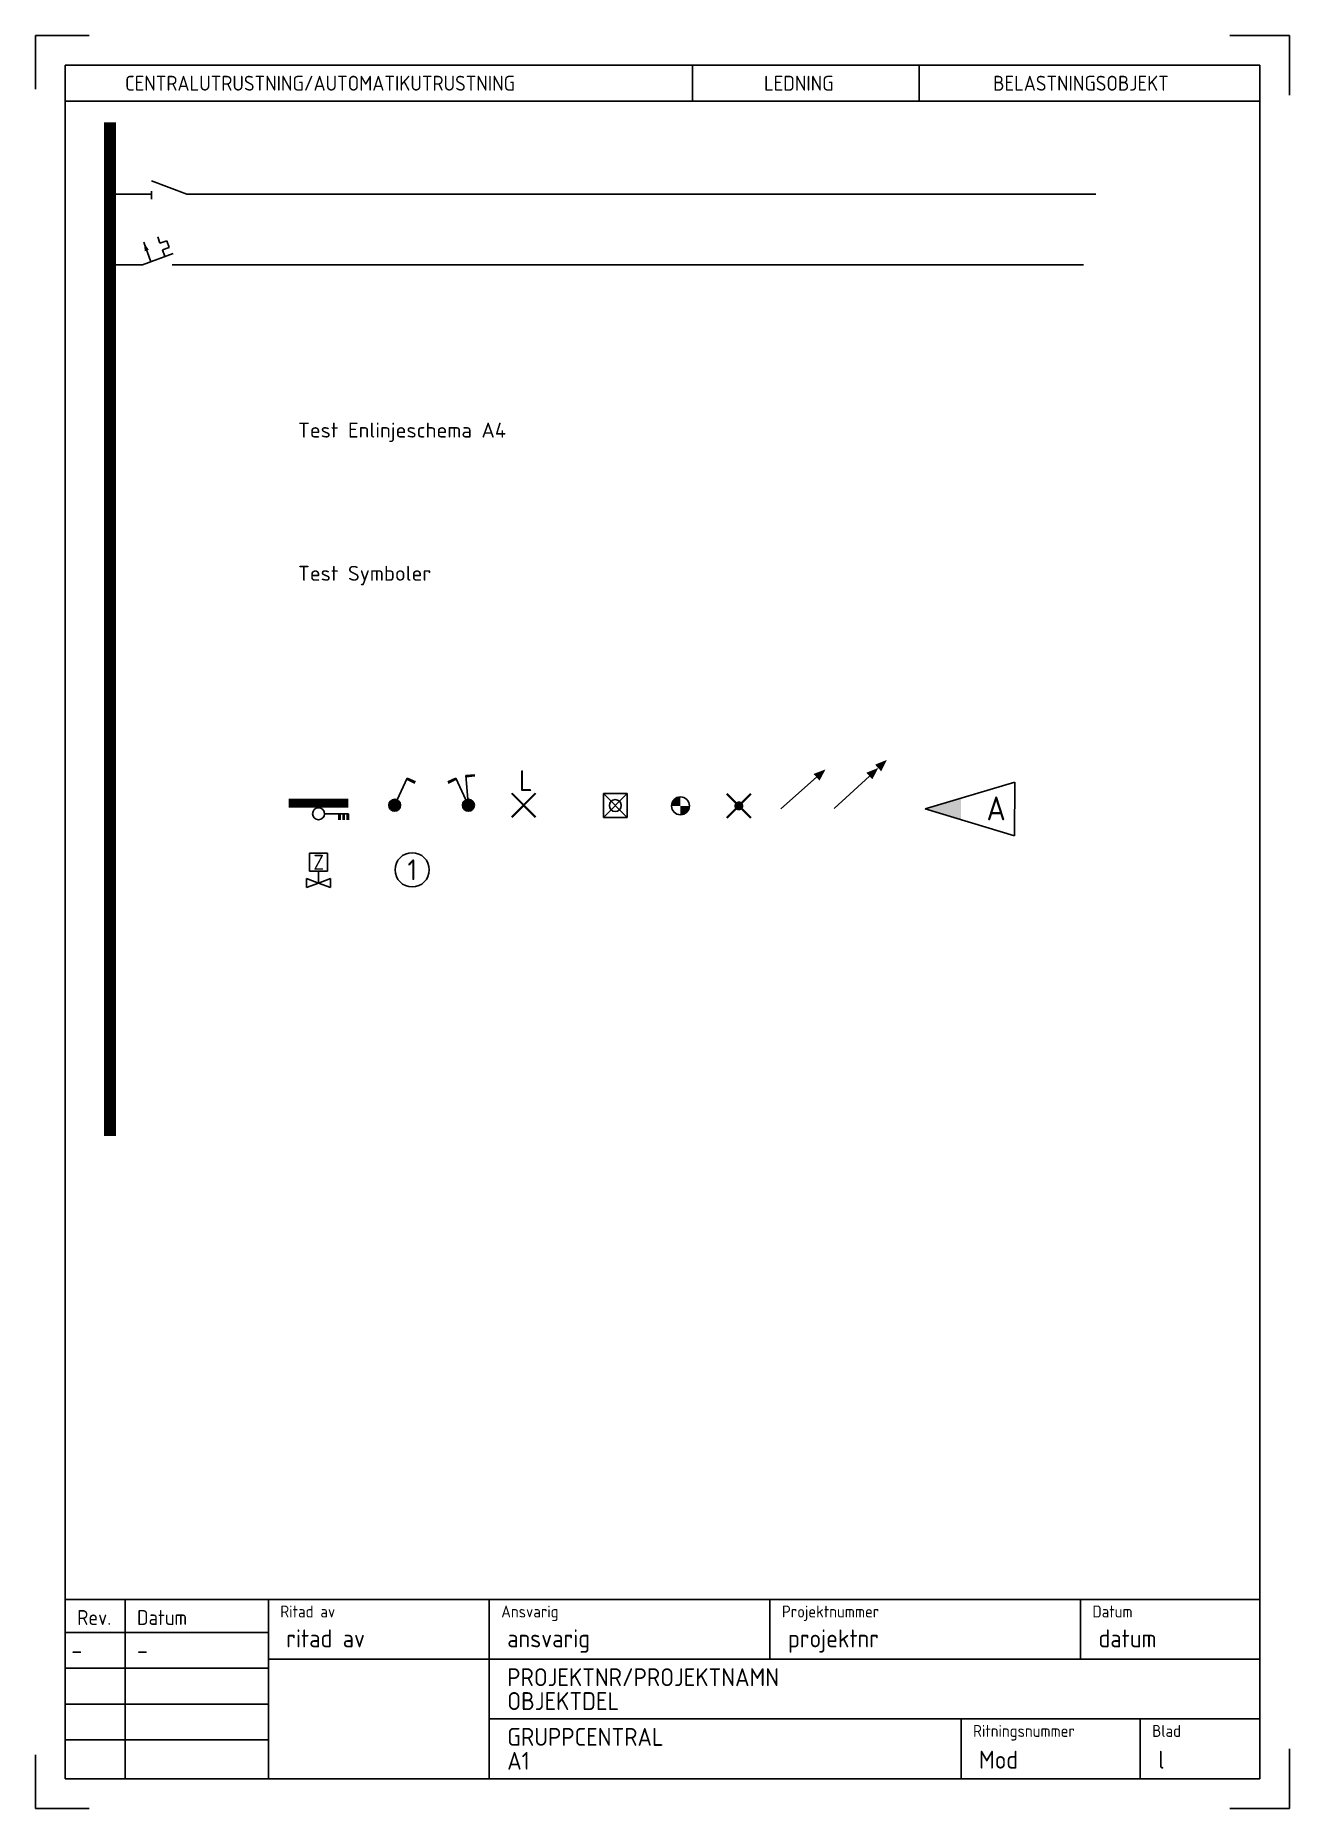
# Model space of a CAD drawing. Header units: millimetres. Extents: x -205 to 5, y -5 to 292.
import ezdxf
from ezdxf.enums import TextEntityAlignment as Align

# ---------------------------------------------------------------- set-up
doc = ezdxf.new("R2010")
doc.units = ezdxf.units.MM
doc.header["$LTSCALE"] = 50
for name, color, linetype in [('0L', 7, 'Continuous'), ('1', 7, 'Continuous'), ('3', 7, 'Continuous'), ('4', 7, 'Continuous'), ('5', 7, 'Continuous'), ('6', 7, 'Continuous'), ('FRAME025', 7, 'Continuous'), ('FRAME070', 5, 'Continuous'), ('FRAMETEXT', 1, 'Continuous')]:
    doc.layers.add(name, color=color, linetype=linetype)
doc.styles.add('ISO', font='iso.shx')
doc.styles.add('ISOCP', font='isocp')
doc.styles.add('ISOCPEUR', font='isocpeur.ttf')

# ---------------------------------------------------------------- blocks, each defined once
blk = doc.blocks.new('*U1')
at = {"color": 1}
for p, q in [((-205, 292), (-196, 292)), ((-205, 283), (-205, 292)), ((-5, 292), (5, 292)), ((5, 292), (5, 282)), ((-205, 4), (-205, -5)), ((5, -5), (5, 5)), ((-205, -5), (-196, -5)), ((-5, -5), (5, -5))]:
    blk.add_line(p, q, dxfattribs=at)
at = {"layer": 'FRAME070'}
for p, q in [((-200, 287), (0, 287)), ((-200, 287), (-200, 281)), ((-95, 281), (-95, 287)), ((-57, 281), (-57, 287)), ((0, 287), (0, 281)), ((-200, 0), (-200, 281)), ((-200, 281), (0, 281)), ((0, 281), (0, 0)), ((-166, 30), (-200, 30)), ((-190, 30), (-190, 0)), ((-166, 0), (-166, 30)), ((-166, 0), (-166, 30)), ((-166, 30), (0, 30)), ((-129, 20), (-129, 30)), ((-82, 20), (-82, 30)), ((-30, 20), (-30, 30)), ((0, 20), (0, 30)), ((-166, 24.5), (-200, 24.5)), ((-166, 18.5), (-200, 18.5)), ((-166, 20), (0, 20)), ((-129, 0), (-129, 20)), ((-166, 12.5), (-200, 12.5)), ((-129, 10), (0, 10)), ((-50, 0), (-50, 10)), ((-20, 0), (-20, 10)), ((-166, 6.5), (-200, 6.5)), ((0, 0), (-200, 0))]:
    blk.add_line(p, q, dxfattribs=at)
blk.add_lwpolyline([(-166, 30), (0, 30), (0, 0), (-166, 0)], close=True, dxfattribs=at)
at = {"layer": 'FRAME025', "style": 'ISOCP'}
for s, height, p in [('CENTRALUTRUSTNING/AUTOMATIKUTRUSTNING', 2.5, (-190, 284)), ('LEDNING', 2.5, (-83, 284)), ('BELASTNINGSOBJEKT', 2.5, (-44.64, 284)), ('Rev.', 2.5, (-198, 27)), ('Datum', 2.5, (-188, 27)), ('Ritad av', 2, (-164, 28)), ('Ansvarig', 2, (-127, 28)), ('Projektnummer', 2, (-80, 28)), ('Datum', 2, (-28, 28)), ('Ritningsnummer', 2, (-48, 8)), ('Blad', 2, (-18, 8))]:
    blk.add_text(s, height=height, dxfattribs=at).set_placement(p, align=Align.MIDDLE_LEFT)
at = {"layer": 'FRAMETEXT', "style": 'ISO'}
for s, p in [('ritad av', (-163, 22)), ('ansvarig', (-126, 22)), ('projektnr', (-79, 22)), ('datum', (-27, 22))]:
    blk.add_text(s, height=3, dxfattribs=at).set_placement(p)
at = {"layer": 'FRAMETEXT', "insert": (-126, 18.5), "char_height": 3, "width": 79, "attachment_point": 1, "style": 'ISO'}
blk.add_mtext('\\pxsm0.8;PROJEKTNR/PROJEKTNAMN\\POBJEKTDEL', dxfattribs=at)
at = {"layer": 'FRAMETEXT', "color": 1, "char_height": 3, "attachment_point": 7, "style": 'ISO'}
for s, insert, width in [('{\\C256;Mod}', (-47, 1.68), 25.4554), ('{\\C256;l}', (-17, 1.68), 16.0319)]:
    blk.add_mtext(s, dxfattribs=dict(at, insert=insert, width=width))
at = {"layer": 'FRAMETEXT', "style": 'ISO'}
for tag, p in [('REV1_BET', (-199, 20)), ('REV1_DATUM', (-188, 20)), ('REV2_BET', (-199, 14)), ('REV2_DATUM', (-188, 14)), ('REV3_BET', (-199, 8)), ('REV3_DATUM', (-188, 8)), ('NAMN/BETECKNING_RAD1', (-126, 5.5)), ('NAMN/BETECKNING_MITT', (-126, 3.5)), ('REV4_BET', (-199, 2)), ('REV4_DATUM', (-188, 2)), ('NAMN/BETECKNING_RAD2', (-126, 1.5))]:
    blk.add_attdef(tag, p, '', height=3, dxfattribs=at)
blk = doc.blocks.new('w213-017')
for p, q in [((0, 0), (6, 0)), ((12, 0), (6.09, 2.22)), ((6.09, 0.51), (6.09, -0.83)), ((12, 0), (35, 0))]:
    blk.add_line(p, q)
at = {"color": 1, "style": 'ISO'}
blk.add_attdef('LIT', text='', height=3.5, dxfattribs=at).set_placement((9.91, -3.61), align=Align.MIDDLE)
at = {"style": 'ISO', "flags": 1}
for tag, p in [('ARTNR', (9.2, -8.36)), ('COMM', (9.3, -8.15)), ('NAME', (9.99, -8.39)), ('TYPE', (9.95, -8.5)), ('DIM', (9.18, -8.2)), ('PRI', (8.96, -8.27)), ('FAB', (9.86, -8.4))]:
    blk.add_attdef(tag, text='', height=3.5, dxfattribs=at).set_placement(p, align=Align.MIDDLE)
at = {"color": 7, "style": 'ISO', "flags": 1}
blk.add_attdef('DENOT', text='', height=3.5, dxfattribs=at).set_placement((10.04, -8.31), align=Align.MIDDLE)
blk = doc.blocks.new('w213-001')
at = {"linetype": 'Continuous'}
for p, q in [((6.41, 0.51), (5.21, 3.8)), ((7.94, 3.62), (7.56, 4.66)), ((7.94, 3.62), (9.07, 4.03)), ((9.48, 2.91), (9.07, 4.03)), ((5, 0), (0, 0)), ((5, 0), (10.17, 1.88)), ((8.35, 2.5), (9.48, 2.91)), ((8.76, 1.37), (8.35, 2.5)), ((10, 0), (15, 0))]:
    blk.add_line(p, q, dxfattribs=at)
blk.add_lwpolyline([(5.21, 3.8, 0, 0.7, 0), (5.73, 2.39, 0.7, 0.7, 0)], format="xyseb", dxfattribs=at)
at = {"color": 1, "style": 'ISO'}
blk.add_attdef('LIT', text='', height=3.5, dxfattribs=at).set_placement((7.88, -3.4), align=Align.MIDDLE)
at = {"style": 'ISO', "flags": 1}
for tag, p in [('ARTNR', (7.17, -8.14)), ('COMM', (7.26, -7.94)), ('NAME', (7.96, -8.18)), ('TYPE', (7.92, -8.29)), ('DIM', (7.15, -7.99)), ('PRI', (6.93, -8.06)), ('FAB', (7.83, -8.19))]:
    blk.add_attdef(tag, text='', height=3.5, dxfattribs=at).set_placement(p, align=Align.MIDDLE)
at = {"color": 7, "style": 'ISO', "flags": 1}
blk.add_attdef('DENOT', text='', height=3.5, dxfattribs=at).set_placement((8.01, -8.09), align=Align.MIDDLE)
blk = doc.blocks.new('W025-001')
at = {"linetype": 'ByBlock'}
for p, q in [((1, -1), (1, -5)), ((0, -3.4), (1, -3.4)), ((0, -3.6), (1, -3.6)), ((0, -4.1), (1, -4.1)), ((0, -4.3), (1, -4.3)), ((0, -4.8), (1, -4.8)), ((0, -5), (1, -5))]:
    blk.add_line(p, q, dxfattribs=at)
at = {"linetype": 'ByBlock', "const_width": 1.5}
blk.add_lwpolyline([(2.75, 5), (2.75, -5)], dxfattribs=at)
at = {"linetype": 'ByBlock'}
blk.add_circle((1, 0), 1, dxfattribs=at)
at = {"color": 1, "style": 'ISO'}
for tag, p in [('LIT', (10.51, 5.94)), ('DENOT', (3.2, -7.84))]:
    blk.add_attdef(tag, text='', height=3.5, dxfattribs=at).set_placement(p, align=Align.MIDDLE)
at = {"style": 'ISO', "flags": 1}
for tag, p in [('COMM', (9.89, 1.4)), ('DIM', (9.77, 1.36)), ('PRI', (9.56, 1.28)), ('ARTNR', (9.8, 1.2)), ('NAME', (10.58, 1.16)), ('TYPE', (10.54, 1.05)), ('FAB', (10.45, 1.15))]:
    blk.add_attdef(tag, text='', height=3.5, dxfattribs=at).set_placement(p, align=Align.MIDDLE)
blk = doc.blocks.new('W023-020')
at = {"linetype": 'ByBlock'}
for p, q in [((0.91, -0.42), (4.53, -2.11)), ((4.35, -2.03), (3.72, -3.39)), ((4.53, -2.11), (3.9, -3.47))]:
    blk.add_line(p, q, dxfattribs=at)
at = {"const_width": 1}
blk.add_lwpolyline([(-0.5, 0, 1), (0.5, 0, 1)], format="xyb", close=True, dxfattribs=at)
at = {"linetype": 'ByBlock'}
blk.add_circle((0, 0), 1, dxfattribs=at)
at = {"color": 1, "style": 'ISO'}
blk.add_attdef('LIT', text='', height=3.5, dxfattribs=at).set_placement((3.72, 2.29), align=Align.MIDDLE)
at = {"style": 'ISO', "flags": 1}
for tag, p in [('ARTNR', (3.01, -2.45)), ('COMM', (3.11, -2.24)), ('NAME', (3.8, -2.48)), ('TYPE', (3.76, -2.59)), ('DIM', (2.99, -2.29)), ('PRI', (2.77, -2.37)), ('FAB', (3.67, -2.49))]:
    blk.add_attdef(tag, text='', height=3.5, dxfattribs=at).set_placement(p, align=Align.MIDDLE)
at = {"color": 7, "style": 'ISO', "flags": 1}
blk.add_attdef('DENOT', text='', height=3.5, dxfattribs=at).set_placement((3.85, -2.4), align=Align.MIDDLE)
blk = doc.blocks.new('W023-023')
at = {"linetype": 'ByBlock'}
for p, q in [((4.35, 2.03), (3.72, 3.39)), ((4.53, 2.11), (3.9, 3.47)), ((0.91, 0.42), (4.53, 2.11)), ((1, 0.08), (4.98, 0.41)), ((4.78, 0.4), (4.91, -1.1)), ((4.98, 0.41), (5.11, -1.08))]:
    blk.add_line(p, q, dxfattribs=at)
at = {"const_width": 1}
blk.add_lwpolyline([(-0.5, 0, 1), (0.5, 0, 1)], format="xyb", close=True, dxfattribs=at)
at = {"linetype": 'ByBlock'}
blk.add_circle((0, 0), 1, dxfattribs=at)
at = {"style": 'ISO', "flags": 1}
for tag, p in [('ARTNR', (-1.56, -3.15)), ('DENOT', (-1.32, -3.14)), ('COMM', (-1.53, -3.09)), ('NAME', (-1.33, -3.16)), ('TYPE', (-1.35, -3.19)), ('DIM', (-1.57, -3.11)), ('PRI', (-1.63, -3.13)), ('FAB', (-1.37, -3.16))]:
    blk.add_attdef(tag, text='', height=1, dxfattribs=at).set_placement(p, align=Align.MIDDLE)
at = {"color": 1, "style": 'ISO'}
blk.add_attdef('LIT', text='', height=1, dxfattribs=at).set_placement((-1.35, -1.8), align=Align.MIDDLE)
blk = doc.blocks.new('W021-004')
at = {"linetype": 'ByBlock'}
for p, q in [((1.93, 2.04), (-2.07, -1.96)), ((1.93, -2.06), (-2.07, 1.94)), ((2.04, -1.96), (-1.96, 2.04)), ((2.04, 1.94), (-1.96, -2.06))]:
    blk.add_line(p, q, dxfattribs=at)
at = {"color": 1, "style": 'ISO'}
for tag, p in [('DENOT', (0.36, 4.11)), ('LIT', (2.52, -2.42))]:
    blk.add_attdef(tag, text='', height=3.5, dxfattribs=at).set_placement(p, align=Align.MIDDLE)
at = {"style": 'ISO', "flags": 1}
for tag, p in [('ARTNR', (1.81, -7.16)), ('COMM', (1.91, -6.96)), ('NAME', (2.6, -7.2)), ('TYPE', (2.56, -7.31)), ('DIM', (1.79, -7.01)), ('PRI', (1.57, -7.08)), ('FAB', (2.47, -7.21))]:
    blk.add_attdef(tag, text='', height=3.5, dxfattribs=at).set_placement(p, align=Align.MIDDLE)
blk = doc.blocks.new('W041-002')
at = {"linetype": 'ByBlock'}
for p, q in [((-1.5, 0), (1.5, 0)), ((-1.5, -3), (-1.5, 0)), ((1.5, 0), (1.5, -3)), ((-2, -5.75), (-2, -4.25)), ((-2, -4.25), (0, -5)), ((-2, -5.75), (0, -5)), ((1.5, -3), (-1.5, -3)), ((0, -3), (0, -5)), ((2, -4.25), (0, -5)), ((2, -5.75), (0, -5)), ((2, -5.75), (2, -4.25))]:
    blk.add_line(p, q, dxfattribs=at)
at = {"color": 1, "style": 'ISO'}
for tag, height, p in [('DENOT', 3.5, (3.72, -1.6)), ('LIT', 2.5, (0.04, -1.52))]:
    blk.add_attdef(tag, text='', height=height, dxfattribs=at).set_placement(p, align=Align.MIDDLE)
at = {"style": 'ISO', "flags": 1}
for tag, p in [('ARTNR', (0.25, -8.12)), ('COMM', (0.34, -7.92)), ('NAME', (1.03, -8.16)), ('TYPE', (0.99, -8.27)), ('DIM', (0.22, -7.97)), ('PRI', (0.01, -8.04)), ('FAB', (0.9, -8.17))]:
    blk.add_attdef(tag, text='', height=3.5, dxfattribs=at).set_placement(p, align=Align.MIDDLE)
blk = doc.blocks.new('W053-002')
at = {"linetype": 'ByBlock'}
for p, q in [((2, 0), (-2, -4)), ((-2, 0), (2, -4)), ((2, 0), (-2, 0)), ((-2, 0), (-2, -4)), ((2, -4), (2, 0)), ((-2, -4), (2, -4))]:
    blk.add_line(p, q, dxfattribs=at)
blk.add_circle((0, -2), 1, dxfattribs=at)
at = {"color": 1, "style": 'ISO'}
blk.add_attdef('LIT', text='', height=3.5, dxfattribs=at).set_placement((2.14, 6.54), align=Align.MIDDLE)
at = {"style": 'ISO', "flags": 1}
for tag, p in [('ARTNR', (1.43, 1.8)), ('DENOT', (2.26, 1.85)), ('COMM', (1.52, 2.01)), ('NAME', (2.21, 1.77)), ('TYPE', (2.17, 1.66)), ('DIM', (1.4, 1.96)), ('PRI', (1.19, 1.88)), ('FAB', (2.08, 1.76))]:
    blk.add_attdef(tag, text='', height=3.5, dxfattribs=at).set_placement(p, align=Align.MIDDLE)
blk = doc.blocks.new('W021-013')
at = {"linetype": 'ByBlock', "const_width": 1.5}
for points in [[(-0.75, 0, -0.414214), (0, 0.75, -0.414214)], [(0, -0.75, 0.414214), (0.75, 0, 0.414214)]]:
    blk.add_lwpolyline(points, format="xyb", dxfattribs=at)
at = {"linetype": 'ByBlock'}
blk.add_circle((0, 0), 1.5, dxfattribs=at)
at = {"color": 1, "style": 'ISO'}
for tag, p in [('LIT', (-3.49, -0.01)), ('DENOT', (5.13, 0))]:
    blk.add_attdef(tag, text='', height=3.5, dxfattribs=at).set_placement(p, align=Align.MIDDLE)
at = {"style": 'ISO', "flags": 1}
for tag, p in [('ARTNR', (4.3, -0.04)), ('COMM', (4.39, 0.16)), ('NAME', (5.08, -0.08)), ('TYPE', (5.04, -0.19)), ('DIM', (4.27, 0.11)), ('PRI', (4.06, 0.04)), ('FAB', (4.95, -0.09))]:
    blk.add_attdef(tag, text='', height=3.5, dxfattribs=at).set_placement(p, align=Align.MIDDLE)
blk = doc.blocks.new('W021-011')
at = {"linetype": 'ByBlock'}
for p, q in [((1.95, 2.05), (-2.05, -1.95)), ((1.95, -2.05), (-2.05, 1.95)), ((2.05, -1.95), (-1.95, 2.05)), ((2.05, 1.95), (-1.95, -2.05))]:
    blk.add_line(p, q, dxfattribs=at)
at = {"linetype": 'ByBlock', "const_width": 0.75}
blk.add_lwpolyline([(-0.38, 0, 1), (0.38, 0, 1)], format="xyb", close=True, dxfattribs=at)
at = {"color": 1, "style": 'ISO'}
for tag, p in [('LIT', (-4.84, 0.02)), ('DENOT', (5.69, -0.06))]:
    blk.add_attdef(tag, text='', height=3.5, dxfattribs=at).set_placement(p, align=Align.MIDDLE)
at = {"style": 'ISO', "flags": 1}
for tag, p in [('ARTNR', (4.85, -0.1)), ('COMM', (4.95, 0.1)), ('NAME', (5.64, -0.14)), ('TYPE', (5.6, -0.25)), ('DIM', (4.83, 0.05)), ('PRI', (4.62, -0.02)), ('FAB', (5.51, -0.15))]:
    blk.add_attdef(tag, text='', height=3.5, dxfattribs=at).set_placement(p, align=Align.MIDDLE)
blk = doc.blocks.new('pil-ner')
blk.add_line((0, 0), (400, 0))
blk.add_lwpolyline([(400, 0, 75, 0, 0), (500, 0, 0, 0, 0)], format="xyseb")
blk = doc.blocks.new('pil-upp')
blk.add_line((0, 0), (400, 0))
for points in [[(400, 0, 75, 0, 0), (500, 0, 0, 0, 0)], [(500, 0, 75, 0, 0), (600, 0, 0, 0, 0)]]:
    blk.add_lwpolyline(points, format="xyseb")
blk = doc.blocks.new('W00c-001')
blk.add_circle((0, 0), 2.87)
at = {"color": 1, "style": 'ISO'}
blk.add_attdef('COMM', text='', height=3.5, dxfattribs=at).set_placement((0.01, 0), align=Align.MIDDLE)
blk = doc.blocks.new('_PREVPL2')
blk.add_solid([(0, 0), (0, 0), (6, 1.8), (6, -1.8)])
blk = doc.blocks.new('_revpil')
for p, q in [((15.01, 4.48), (0, 0)), ((14.99, -4.52), (15.01, 4.48)), ((0, 0), (14.99, -4.52))]:
    blk.add_line(p, q)
at = {"rotation": 359.9057598545208}
blk.add_blockref('_PREVPL2', (0, 0), dxfattribs=at)
at = {"color": 1, "style": 'ISO'}
blk.add_attdef('REV', text='', height=4, dxfattribs=at).set_placement((11.9, 0.09), align=Align.MIDDLE)

msp = doc.modelspace()

# ---------------------------------------------------------------- linework, layer by layer
at = {"layer": '4'}
for p, q in [((-156.65, 265.42), (-27.41, 265.42)), ((-177.09, 253.59), (-29.51, 253.59))]:
    msp.add_line(p, q, dxfattribs=at)
at = {"layer": '4', "const_width": 2}
msp.add_lwpolyline([(-192.53, 277.44), (-192.53, 107.68)], dxfattribs=at)

# ---------------------------------------------------------------- block references
msp.add_blockref('*U1', (0, 0)).add_auto_attribs({'NAMN/BETECKNING_RAD1': 'GRUPPCENTRAL', 'NAMN/BETECKNING_RAD2': 'A1', 'REV1_BET': '-', 'REV1_DATUM': '-'})
at = {"layer": '0L'}
msp.add_blockref('W00c-001', (-141.92, 152.24), dxfattribs=at).add_auto_attribs({'COMM': '1'})
at = {"layer": '1'}
for name, p, values in [('W021-004', (-123.24, 163.06), {'DENOT': 'L'}), ('W041-002', (-157.61, 155.03), {'LIT': 'Z'})]:
    msp.add_blockref(name, p, dxfattribs=at).add_auto_attribs(values)
for name, p in [('W021-013', (-96.99, 162.95)), ('W021-011', (-87.21, 162.95))]:
    msp.add_blockref(name, p, dxfattribs=at)
at = {"layer": '3', "rotation": 90}
for name, p in [('W023-020', (-144.85, 163.06)), ('W023-023', (-132.5, 163.06))]:
    msp.add_blockref(name, p, dxfattribs=at)
at = {"layer": '3'}
msp.add_blockref('W053-002', (-107.9, 165.01), dxfattribs=at)
at = {"layer": '4'}
msp.add_blockref('w213-001', (-192.09, 253.59), dxfattribs=at)
at = {"layer": '4', "xscale": 0.02, "yscale": 0.02, "zscale": 0.02}
for name, p, rotation in [('pil-ner', (-80.2, 162.45), 41.41037760276689), ('pil-upp', (-71.24, 162.52), 42.70253718541512)]:
    msp.add_blockref(name, p, dxfattribs=dict(at, rotation=rotation))
at = {"layer": '5'}
msp.add_blockref('w213-017', (-191.65, 265.42), dxfattribs=at)
at = {"layer": '5', "rotation": 90}
msp.add_blockref('W025-001', (-157.6, 160.64), dxfattribs=at)
at = {"layer": '6'}
msp.add_blockref('_revpil', (-56.03, 162.44), dxfattribs=at).add_auto_attribs({'REV': 'A'})

# ---------------------------------------------------------------- texts
at = {"layer": '4', "char_height": 2.5, "attachment_point": 1, "style": 'ISOCPEUR'}
for s, insert in [('Test Enlinjeschema A4', (-161.03, 227.14)), ('Test Symboler', (-161.03, 203.16))]:
    msp.add_mtext_dynamic_manual_height_columns(s, width=85.5015, gutter_width=12.5, heights=[0], dxfattribs=dict(at, insert=insert))

doc.saveas('drawing.dxf')
